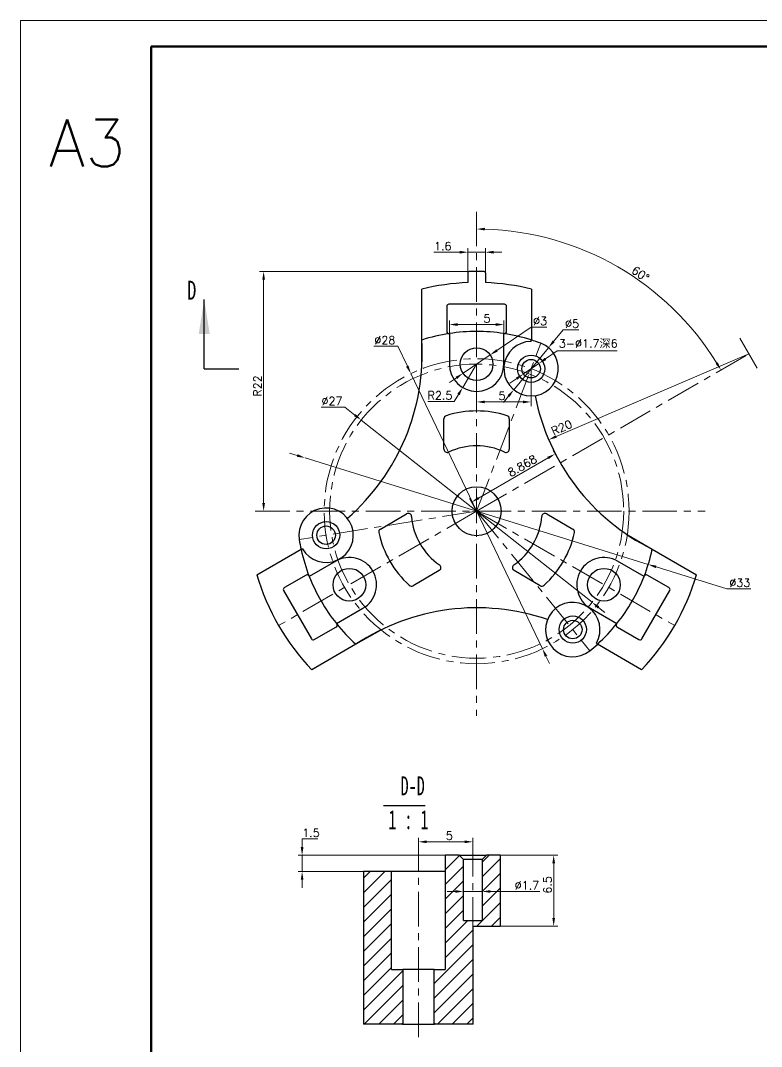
# Model space of a CAD drawing. Header units: millimetres. Extents: x 2517 to 77584, y 486 to 45347.
# Drawn here: x 4032.1 to 4100.2, y 620.4 to 714.6 of the extents above; entities that cross this region are included whole.
import ezdxf

# ---------------------------------------------------------------- set-up
doc = ezdxf.new("R2010")
doc.units = ezdxf.units.MM
doc.linetypes.add('CENTER', pattern=[50.8, 31.75, -6.35, 6.35, -6.35])
for name, color, linetype, lineweight in [('中心线', 1, 'CENTER', 9), ('填充', 3, 'Continuous', 9), ('实线', 7, 'Continuous', 25), ('尺寸标注', 2, 'Continuous', 9), ('引导线', 6, 'Continuous', 9), ('粗实线', 9, 'Continuous', 50)]:
    doc.layers.add(name, color=color, linetype=linetype, lineweight=lineweight)
doc.layers.add('图框', color=7, linetype='Continuous')
doc.styles.add('SLDTEXTSTYLE4', font='TXT', dxfattribs={"width": 0.7})
doc.styles.add('SLDTEXTSTYLE5', font='TXT', dxfattribs={"width": 0.62})
doc.styles.add('SLDTEXTSTYLE6', font='TXT', dxfattribs={"width": 0.62})
doc.styles.add('st', font='txt.shx')
doc.dimstyles.new('st0.3', dxfattribs={"dimscale": 0.3, "dimtxt": 2.5, "dimasz": 2.5, "dimexe": 1.25, "dimexo": 0, "dimtad": 1, "dimtoh": 1, "dimdec": 3, "dimdsep": 46, "dimtxsty": 'st', "dimcen": 0, "dimclrd": 256, "dimclre": 256, "dimclrt": 256, "dimadec": 4, "dimazin": 2, "dimtfac": 1, "dimtdec": 3, "dimtmove": 0, "dimatfit": 1, "dimfxl": 1, "dimlwd": -1, "dimlwe": -1, "dimarcsym": 0})
pattern_1 = [(45, (56.9117, -401.9205), (-0.6735192, 0.6735192), [])]

# ---------------------------------------------------------------- blocks, each defined once
blk = doc.blocks.new('*D236')
at = {"layer": 'Defpoints', "color": 0, "ltscale": 0.1, "transparency": 16777216}
for p in [(4098.998, 684.021), (4080.614, 676.145)]:
    blk.add_point(p, dxfattribs=at)
at = {"layer": '尺寸标注', "ltscale": 0.1, "transparency": 16777216}
blk.add_line((4098.998, 684.021), (4081.303, 676.441), dxfattribs=at)
blk.add_solid([(4081.254, 676.556), (4081.352, 676.326), (4080.614, 676.145)], dxfattribs=at)
at = {"layer": '尺寸标注', "ltscale": 0.1, "transparency": 16777216, "insert": (4081.807, 677.268), "char_height": 0.75, "attachment_point": 5, "rotation": 23.18998, "style": 'st'}
blk.add_mtext('R20', dxfattribs=at)
blk = doc.blocks.new('*D237')
at = {"layer": 'Defpoints', "color": 0, "ltscale": 0.1, "transparency": 16777216}
for p in [(4081.201, 674.846), (4081.677, 674.021), (4073.998, 669.587)]:
    blk.add_point(p, dxfattribs=at)
at = {"layer": '尺寸标注', "ltscale": 0.1, "transparency": 16777216}
for p, q in [((4074.171, 670.787), (4080.551, 674.471)), ((4081.677, 674.021), (4081.013, 675.171)), ((4073.998, 669.587), (4073.334, 670.737))]:
    blk.add_line(p, q, dxfattribs=at)
for points in [[(4080.489, 674.579), (4080.614, 674.363), (4081.201, 674.846)], [(4074.108, 670.896), (4074.233, 670.679), (4073.521, 670.412)]]:
    blk.add_solid(points, dxfattribs=at)
at = {"layer": '尺寸标注', "ltscale": 0.1, "transparency": 16777216, "insert": (4078.19, 673.758), "char_height": 0.75, "attachment_point": 5, "rotation": 30, "style": 'st'}
blk.add_mtext('8.868', dxfattribs=at)
blk = doc.blocks.new('*D238')
at = {"layer": 'Defpoints', "color": 0, "ltscale": 0.1, "transparency": 16777216}
for p in [(4073.998, 697.076), (4082.857, 693.927), (4098.998, 684.021), (4073.998, 669.587), (4073.998, 650.79)]:
    blk.add_point(p, dxfattribs=at)
at = {"layer": '尺寸标注', "ltscale": 0.1, "transparency": 16777216}
blk.add_arc((4073.998, 669.587), 25.901, 31.65912, 88.34088, dxfattribs=at)
for points in [[(4074.746, 695.353), (4074.75, 695.603), (4073.998, 695.489)], [(4096.152, 683.246), (4095.937, 683.118), (4096.429, 682.538)]]:
    blk.add_solid(points, dxfattribs=at)
at = {"layer": '尺寸标注', "ltscale": 0.1, "transparency": 16777216, "insert": (4089.038, 691.362), "char_height": 0.75, "attachment_point": 5, "rotation": 325.36587, "style": 'st'}
blk.add_mtext('60°', dxfattribs=at)
blk = doc.blocks.new('*D239')
at = {"layer": 'Defpoints', "color": 0, "ltscale": 0.1, "transparency": 16777216}
for p in [(4063.399, 677.949), (4084.596, 661.225)]:
    blk.add_point(p, dxfattribs=at)
at = {"layer": '尺寸标注', "ltscale": 0.1, "transparency": 16777216}
for p, q in [((4061.897, 679.134), (4059.71, 679.134)), ((4062.811, 678.414), (4061.897, 679.134)), ((4084.596, 661.225), (4063.399, 677.949)), ((4085.185, 660.761), (4085.774, 660.296))]:
    blk.add_line(p, q, dxfattribs=at)
for points in [[(4062.888, 678.512), (4062.733, 678.316), (4063.399, 677.949)], [(4085.262, 660.859), (4085.108, 660.662), (4084.596, 661.225)]]:
    blk.add_solid(points, dxfattribs=at)
at = {"layer": '尺寸标注', "ltscale": 0.1, "transparency": 16777216, "insert": (4060.71, 679.697), "char_height": 0.75, "attachment_point": 5, "style": 'st'}
blk.add_mtext('∅27', dxfattribs=at)
blk = doc.blocks.new('*D240')
at = {"layer": 'Defpoints', "color": 0, "ltscale": 0.1, "transparency": 16777216}
for p in [(4067.956, 682.216), (4080.04, 656.958)]:
    blk.add_point(p, dxfattribs=at)
at = {"layer": '尺寸标注', "ltscale": 0.1, "transparency": 16777216}
for p, q in [((4066.757, 684.723), (4064.57, 684.723)), ((4067.633, 682.893), (4066.757, 684.723)), ((4080.04, 656.958), (4067.956, 682.216)), ((4080.363, 656.281), (4080.687, 655.605))]:
    blk.add_line(p, q, dxfattribs=at)
for points in [[(4067.745, 682.947), (4067.52, 682.839), (4067.956, 682.216)], [(4080.476, 656.335), (4080.25, 656.227), (4080.04, 656.958)]]:
    blk.add_solid(points, dxfattribs=at)
at = {"layer": '尺寸标注', "ltscale": 0.1, "transparency": 16777216, "insert": (4065.57, 685.285), "char_height": 0.75, "attachment_point": 5, "style": 'st'}
blk.add_mtext('∅28', dxfattribs=at)
blk = doc.blocks.new('*D243')
at = {"layer": 'Defpoints', "color": 0, "ltscale": 0.1, "transparency": 16777216}
for p in [(4075.24, 683.928), (4072.756, 682.246)]:
    blk.add_point(p, dxfattribs=at)
at = {"layer": '尺寸标注', "ltscale": 0.1, "transparency": 16777216}
for p, q in [((4075.861, 684.349), (4079.01, 686.481)), ((4079.01, 686.481), (4080.447, 686.481)), ((4072.756, 682.246), (4075.24, 683.928)), ((4072.135, 681.826), (4071.514, 681.405))]:
    blk.add_line(p, q, dxfattribs=at)
for points in [[(4075.791, 684.452), (4075.931, 684.245), (4075.24, 683.928)], [(4072.065, 681.929), (4072.205, 681.722), (4072.756, 682.246)]]:
    blk.add_solid(points, dxfattribs=at)
at = {"layer": '尺寸标注', "ltscale": 0.1, "transparency": 16777216, "insert": (4079.822, 687.043), "char_height": 0.75, "attachment_point": 5, "style": 'st'}
blk.add_mtext('∅3', dxfattribs=at)
blk = doc.blocks.new('*D244')
at = {"layer": 'Defpoints', "color": 0, "ltscale": 0.1, "transparency": 16777216}
for p in [(4073.998, 683.087), (4072.713, 680.943)]:
    blk.add_point(p, dxfattribs=at)
at = {"layer": '尺寸标注', "ltscale": 0.1, "transparency": 16777216}
for p, q in [((4073.998, 683.087), (4072.713, 680.943)), ((4072.328, 680.299), (4071.942, 679.656)), ((4071.942, 679.656), (4069.505, 679.656))]:
    blk.add_line(p, q, dxfattribs=at)
blk.add_solid([(4072.22, 680.363), (4072.435, 680.235), (4072.713, 680.943)], dxfattribs=at)
at = {"layer": '尺寸标注', "ltscale": 0.1, "transparency": 16777216, "insert": (4070.63, 680.218), "char_height": 0.75, "attachment_point": 5, "style": 'st'}
blk.add_mtext('R2.5', dxfattribs=at)
blk = doc.blocks.new('*D245')
at = {"layer": 'Defpoints', "color": 0, "ltscale": 0.1, "transparency": 16777216}
for p in [(4076.498, 686.72), (4071.498, 685.897), (4076.498, 685.897)]:
    blk.add_point(p, dxfattribs=at)
at = {"layer": '尺寸标注', "ltscale": 0.1, "transparency": 16777216}
for p, q in [((4071.498, 685.897), (4071.498, 687.095)), ((4072.248, 686.72), (4075.748, 686.72)), ((4076.498, 685.897), (4076.498, 687.095))]:
    blk.add_line(p, q, dxfattribs=at)
for points in [[(4072.248, 686.845), (4072.248, 686.595), (4071.498, 686.72)], [(4075.748, 686.845), (4075.748, 686.595), (4076.498, 686.72)]]:
    blk.add_solid(points, dxfattribs=at)
at = {"layer": '尺寸标注', "ltscale": 0.1, "transparency": 16777216, "insert": (4074.943, 687.283), "char_height": 0.75, "attachment_point": 5, "style": 'st'}
blk.add_mtext('5', dxfattribs=at)
blk = doc.blocks.new('*D249')
at = {"layer": 'Defpoints', "color": 0, "ltscale": 0.1, "transparency": 16777216}
for p in [(4073.998, 683.087), (4078.998, 682.664), (4078.998, 679.616)]:
    blk.add_point(p, dxfattribs=at)
at = {"layer": '尺寸标注', "ltscale": 0.1, "transparency": 16777216}
for p, q in [((4073.998, 683.087), (4073.998, 679.241)), ((4078.998, 682.664), (4078.998, 679.241)), ((4074.748, 679.616), (4078.248, 679.616))]:
    blk.add_line(p, q, dxfattribs=at)
for points in [[(4074.748, 679.741), (4074.748, 679.491), (4073.998, 679.616)], [(4078.248, 679.741), (4078.248, 679.491), (4078.998, 679.616)]]:
    blk.add_solid(points, dxfattribs=at)
at = {"layer": '尺寸标注', "ltscale": 0.1, "transparency": 16777216, "insert": (4076.32, 680.178), "char_height": 0.75, "attachment_point": 5, "style": 'st'}
blk.add_mtext('5', dxfattribs=at)
blk = doc.blocks.new('*D255')
at = {"layer": 'Defpoints', "color": 0, "ltscale": 0.1, "transparency": 16777216}
for p in [(4058.24, 674.48), (4089.756, 664.695)]:
    blk.add_point(p, dxfattribs=at)
at = {"layer": '尺寸标注', "ltscale": 0.1, "transparency": 16777216}
for p, q in [((4057.524, 674.702), (4056.807, 674.924)), ((4058.24, 674.48), (4089.756, 664.695)), ((4090.472, 664.472), (4096.978, 662.453)), ((4096.978, 662.453), (4099.165, 662.453))]:
    blk.add_line(p, q, dxfattribs=at)
for points in [[(4057.561, 674.821), (4057.487, 674.583), (4058.24, 674.48)], [(4090.509, 664.592), (4090.435, 664.353), (4089.756, 664.695)]]:
    blk.add_solid(points, dxfattribs=at)
at = {"layer": '尺寸标注', "ltscale": 0.1, "transparency": 16777216, "insert": (4098.165, 663.015), "char_height": 0.75, "attachment_point": 5, "style": 'st'}
blk.add_mtext('∅33', dxfattribs=at)
blk = doc.blocks.new('*D256')
at = {"layer": 'Defpoints', "color": 0, "ltscale": 0.1, "transparency": 16777216}
for p in [(4074.798, 693.36), (4073.198, 691.476), (4074.798, 691.476)]:
    blk.add_point(p, dxfattribs=at)
at = {"layer": '尺寸标注', "ltscale": 0.1, "transparency": 16777216}
for p, q in [((4072.448, 693.36), (4070.073, 693.36)), ((4073.198, 691.476), (4073.198, 693.735)), ((4074.798, 693.36), (4073.198, 693.36)), ((4074.798, 691.476), (4074.798, 693.735)), ((4075.548, 693.36), (4076.298, 693.36))]:
    blk.add_line(p, q, dxfattribs=at)
for points in [[(4072.448, 693.485), (4072.448, 693.235), (4073.198, 693.36)], [(4075.548, 693.485), (4075.548, 693.235), (4074.798, 693.36)]]:
    blk.add_solid(points, dxfattribs=at)
at = {"layer": '尺寸标注', "ltscale": 0.1, "transparency": 16777216, "insert": (4070.885, 693.922), "char_height": 0.75, "attachment_point": 5, "style": 'st'}
blk.add_mtext('1.6', dxfattribs=at)
blk = doc.blocks.new('*D263')
at = {"layer": 'Defpoints', "color": 0, "ltscale": 0.1, "transparency": 16777216}
for p in [(4073.998, 691.587), (4053.656, 669.587), (4054.436, 669.587)]:
    blk.add_point(p, dxfattribs=at)
at = {"layer": '尺寸标注', "ltscale": 0.1, "transparency": 16777216}
for p, q in [((4073.998, 691.587), (4054.061, 691.587)), ((4054.436, 690.837), (4054.436, 670.337)), ((4053.656, 669.587), (4054.811, 669.587))]:
    blk.add_line(p, q, dxfattribs=at)
for points in [[(4054.311, 690.837), (4054.561, 690.837), (4054.436, 691.587)], [(4054.311, 670.337), (4054.561, 670.337), (4054.436, 669.587)]]:
    blk.add_solid(points, dxfattribs=at)
at = {"layer": '尺寸标注', "ltscale": 0.1, "transparency": 16777216, "insert": (4053.874, 681.079), "char_height": 0.75, "attachment_point": 5, "rotation": 90, "style": 'st'}
blk.add_mtext('R22', dxfattribs=at)
blk = doc.blocks.new('SW_NOTE_3')
at = {"layer": '图框', "color": 0}
blk.add_line((-1.23, -0.86), (6.45, -0.86), dxfattribs=at)
at = {"layer": '图框', "color": 0, "char_height": 3.5, "attachment_point": 2}
for s, insert, style in [('D-D', (4.16, 4.51), 'SLDTEXTSTYLE5'), ('1 : 1', (3.37, -1.7), 'SLDTEXTSTYLE6')]:
    blk.add_mtext(s, dxfattribs=dict(at, insert=insert, style=style))
blk = doc.blocks.new('*D264')
at = {"layer": 'Defpoints', "color": 0, "ltscale": 0.1, "transparency": 16777216}
for p in [(4079.7, 683.143), (4078.295, 682.185)]:
    blk.add_point(p, dxfattribs=at)
at = {"layer": '尺寸标注', "ltscale": 0.1, "transparency": 16777216}
for p, q in [((4080.32, 683.565), (4081.394, 684.297)), ((4081.394, 684.297), (4086.904, 684.297)), ((4078.295, 682.185), (4079.7, 683.143)), ((4077.676, 681.763), (4077.056, 681.341))]:
    blk.add_line(p, q, dxfattribs=at)
for points in [[(4080.25, 683.668), (4080.39, 683.462), (4079.7, 683.143)], [(4077.605, 681.866), (4077.746, 681.66), (4078.295, 682.185)]]:
    blk.add_solid(points, dxfattribs=at)
at = {"layer": '尺寸标注', "ltscale": 0.1, "transparency": 16777216, "insert": (4084.243, 684.947), "char_height": 0.75, "attachment_point": 5, "style": 'st'}
blk.add_mtext('3-∅1.7深6', dxfattribs=at)
blk = doc.blocks.new('*D265')
at = {"layer": 'Defpoints', "color": 0, "ltscale": 0.1, "transparency": 16777216}
for p in [(4080.588, 684.593), (4077.407, 680.735)]:
    blk.add_point(p, dxfattribs=at)
at = {"layer": '尺寸标注', "ltscale": 0.1, "transparency": 16777216}
for p, q in [((4081.066, 685.171), (4081.947, 686.24)), ((4081.947, 686.24), (4083.385, 686.24)), ((4077.407, 680.735), (4080.588, 684.593)), ((4076.93, 680.157), (4076.453, 679.578))]:
    blk.add_line(p, q, dxfattribs=at)
for points in [[(4080.969, 685.251), (4081.162, 685.092), (4080.588, 684.593)], [(4076.834, 680.236), (4077.027, 680.077), (4077.407, 680.735)]]:
    blk.add_solid(points, dxfattribs=at)
at = {"layer": '尺寸标注', "ltscale": 0.1, "transparency": 16777216, "insert": (4082.76, 686.803), "char_height": 0.75, "attachment_point": 5, "style": 'st'}
blk.add_mtext('∅5', dxfattribs=at)
blk = doc.blocks.new('*D266')
at = {"layer": 'Defpoints', "color": 0, "ltscale": 0.1, "transparency": 16777216}
for p in [(4076.149, 638), (4081.072, 638), (4076.149, 631.5)]:
    blk.add_point(p, dxfattribs=at)
at = {"layer": '尺寸标注', "ltscale": 0.1, "transparency": 16777216}
for p, q in [((4076.149, 638), (4081.447, 638)), ((4081.072, 632.25), (4081.072, 637.25)), ((4076.149, 631.5), (4081.447, 631.5))]:
    blk.add_line(p, q, dxfattribs=at)
for points in [[(4080.947, 637.25), (4081.197, 637.25), (4081.072, 638)], [(4080.947, 632.25), (4081.197, 632.25), (4081.072, 631.5)]]:
    blk.add_solid(points, dxfattribs=at)
at = {"layer": '尺寸标注', "ltscale": 0.1, "transparency": 16777216, "insert": (4080.509, 635.277), "char_height": 0.75, "attachment_point": 5, "rotation": 90, "style": 'st'}
blk.add_mtext('6.5', dxfattribs=at)
blk = doc.blocks.new('*D267')
at = {"layer": 'Defpoints', "color": 0, "ltscale": 0.1, "transparency": 16777216}
for p in [(4071.149, 638), (4057.971, 636.5), (4063.603, 636.5)]:
    blk.add_point(p, dxfattribs=at)
at = {"layer": '尺寸标注', "ltscale": 0.1, "transparency": 16777216}
for p, q in [((4057.971, 638.75), (4057.971, 639.5)), ((4057.971, 639.5), (4059.408, 639.5)), ((4071.149, 638), (4057.596, 638)), ((4057.971, 636.5), (4057.971, 638)), ((4063.603, 636.5), (4057.596, 636.5)), ((4057.971, 635.75), (4057.971, 635))]:
    blk.add_line(p, q, dxfattribs=at)
for points in [[(4057.846, 638.75), (4058.096, 638.75), (4057.971, 638)], [(4057.846, 635.75), (4058.096, 635.75), (4057.971, 636.5)]]:
    blk.add_solid(points, dxfattribs=at)
at = {"layer": '尺寸标注', "ltscale": 0.1, "transparency": 16777216, "insert": (4058.783, 640.062), "char_height": 0.75, "attachment_point": 5, "style": 'st'}
blk.add_mtext('1.5', dxfattribs=at)
blk = doc.blocks.new('*D268')
at = {"layer": 'Defpoints', "color": 0, "ltscale": 0.1, "transparency": 16777216}
for p in [(4072.799, 637.6), (4074.499, 637.6), (4074.499, 634.678)]:
    blk.add_point(p, dxfattribs=at)
at = {"layer": '尺寸标注', "ltscale": 0.1, "transparency": 16777216}
for p, q in [((4072.799, 637.6), (4072.799, 634.303)), ((4074.499, 637.6), (4074.499, 634.303)), ((4072.049, 634.678), (4071.299, 634.678)), ((4072.799, 634.678), (4074.499, 634.678)), ((4075.249, 634.678), (4079.8, 634.678))]:
    blk.add_line(p, q, dxfattribs=at)
for points in [[(4072.049, 634.803), (4072.049, 634.553), (4072.799, 634.678)], [(4075.249, 634.803), (4075.249, 634.553), (4074.499, 634.678)]]:
    blk.add_solid(points, dxfattribs=at)
at = {"layer": '尺寸标注', "ltscale": 0.1, "transparency": 16777216, "insert": (4078.612, 635.241), "char_height": 0.75, "attachment_point": 5, "style": 'st'}
blk.add_mtext('%%c1.7', dxfattribs=at)
blk = doc.blocks.new('*D269')
at = {"layer": 'Defpoints', "color": 0, "ltscale": 0.1, "transparency": 16777216}
for p in [(4073.649, 639.237), (4073.649, 639.237), (4068.649, 638.415)]:
    blk.add_point(p, dxfattribs=at)
at = {"layer": '尺寸标注', "ltscale": 0.1, "transparency": 16777216}
for p, q in [((4068.649, 638.415), (4068.649, 639.612)), ((4073.649, 639.237), (4073.649, 639.612)), ((4069.399, 639.237), (4072.899, 639.237))]:
    blk.add_line(p, q, dxfattribs=at)
for points in [[(4069.399, 639.362), (4069.399, 639.112), (4068.649, 639.237)], [(4072.899, 639.362), (4072.899, 639.112), (4073.649, 639.237)]]:
    blk.add_solid(points, dxfattribs=at)
at = {"layer": '尺寸标注', "ltscale": 0.1, "transparency": 16777216, "insert": (4071.492, 639.8), "char_height": 0.75, "attachment_point": 5, "style": 'st'}
blk.add_mtext('5', dxfattribs=at)

msp = doc.modelspace()

# ---------------------------------------------------------------- hatches: boundary and pattern name
at = {"layer": '填充'}
h = msp.add_hatch(dxfattribs=at)
h.set_pattern_fill('ANSI31', color=256, scale=0.3, style=0)
h.set_pattern_definition(pattern_1)
edge = h.paths.add_edge_path()
edge.add_spline(control_points=[(4070.0885, 622.515), (4070.3207, 622.5065), (4070.5531, 622.4997), (4070.7854, 622.4997)], knot_values=[0.0129263, 0.0129263, 0.0129263, 0.0129263, 0.0136312, 0.0136312, 0.0136312, 0.0136312], weights=[1, 1, 1, 1], degree=3, periodic=0)
edge.add_line((4070.7854, 622.4997), (4073.6903, 622.4997))
edge.add_line((4073.6903, 622.4997), (4073.6903, 631.4997))
edge.add_line((4073.6903, 631.4997), (4076.1494, 631.4997))
edge.add_line((4076.1494, 631.4997), (4076.1494, 637.9997))
edge.add_line((4076.1494, 637.9997), (4074.8994, 637.9997))
edge.add_line((4074.8994, 637.9997), (4074.4994, 637.5997))
edge.add_line((4074.4994, 637.5997), (4074.4994, 631.9997))
edge.add_line((4074.4994, 631.9997), (4072.7994, 631.9997))
edge.add_line((4072.7994, 631.9997), (4072.7994, 637.5997))
edge.add_line((4072.7994, 637.5997), (4072.3994, 637.9997))
edge.add_line((4072.3994, 637.9997), (4071.1494, 637.9997))
edge.add_line((4071.1494, 637.9997), (4071.1494, 636.4997))
edge.add_line((4071.1494, 636.4997), (4071.1133, 636.4997))
edge.add_line((4071.1133, 636.4997), (4071.1133, 627.4997))
edge.add_line((4071.1133, 627.4997), (4070.0885, 627.4997))
edge.add_line((4070.0885, 627.4997), (4070.0885, 622.515))
h = msp.add_hatch(dxfattribs=at)
h.set_pattern_fill('ANSI31', color=256, scale=0.3, style=0)
h.set_pattern_definition(pattern_1)
edge = h.paths.add_edge_path(flags=0)
edge.add_line((4066.1855, 636.4997), (4063.6033, 636.4997))
edge.add_line((4063.6033, 636.4997), (4063.6033, 631.4997))
edge.add_line((4063.6033, 631.4997), (4063.6086, 631.4997))
edge.add_line((4063.6086, 631.4997), (4063.6086, 622.4997))
edge.add_line((4063.6086, 622.4997), (4066.5134, 622.4997))
edge.add_spline(control_points=[(4066.5134, 622.4997), (4066.7458, 622.4997), (4066.9782, 622.5065), (4067.2104, 622.515)], knot_values=[0.0010786, 0.0010786, 0.0010786, 0.0010786, 0.0017754, 0.0017754, 0.0017754, 0.0017754], weights=[1, 1, 1, 1], degree=3, periodic=0)
edge.add_line((4067.2104, 622.515), (4067.2104, 627.4997))
edge.add_line((4067.2104, 627.4997), (4066.1855, 627.4997))
edge.add_line((4066.1855, 627.4997), (4066.1855, 636.4997))

# ---------------------------------------------------------------- linework, layer by layer
at = {"layer": '中心线', "ltscale": 0.1}
for p, q in [((4073.9979, 697.0756), (4073.9979, 650.79)), ((4073.9979, 669.5872), (4079.8907, 684.999)), ((4098.1639, 685.4655), (4099.9015, 682.4557)), ((4073.9979, 669.5872), (4098.9979, 684.021)), ((4053.6562, 669.5872), (4094.9914, 669.5872)), ((4073.9979, 669.5872), (4055.8113, 659.0872)), ((4073.9979, 669.5872), (4057.7044, 666.9847)), ((4073.9979, 669.5872), (4092.1844, 659.0872)), ((4073.9979, 669.5872), (4084.3985, 656.7779)), ((4073.6494, 639.2374), (4073.6494, 630.6144)), ((4068.6489, 621.3138), (4068.6489, 638.4152))]:
    msp.add_line(p, q, dxfattribs=at)
for radius in [14, 13.5]:
    msp.add_circle((4073.9979, 669.5872), radius, dxfattribs=at)
at = {"layer": '实线'}
for p, q in [((4073.1979, 691.476), (4073.1979, 690.572)), ((4074.7979, 691.476), (4074.7979, 690.572)), ((4068.957, 685.2984), (4068.957, 689.9732)), ((4079.0387, 689.9732), (4079.0387, 685.2984)), ((4048.9806, 682.6639), (4048.9806, 689.0139)), ((4076.5479, 688.5872), (4071.4479, 688.5872)), ((4071.2479, 688.3872), (4071.2479, 686.0914)), ((4076.7479, 686.0914), (4076.7479, 688.3872)), ((4071.4979, 685.8967), (4071.4979, 683.0872)), ((4076.4979, 683.0872), (4076.4979, 685.8967)), ((4068.957, 682.7436), (4068.957, 685.2984)), ((4078.9979, 685.1639), (4078.9979, 685.3114)), ((4048.9806, 682.6639), (4052.1556, 682.6639)), ((4070.9979, 675.2793), (4070.9979, 678.0678)), ((4076.9979, 678.0678), (4076.9979, 675.2793)), ((4065.1535, 667.945), (4067.5684, 669.3392)), ((4080.4274, 669.3392), (4082.8422, 667.945)), ((4087.912, 667.3745), (4090.1245, 666.0971)), ((4053.8226, 663.7597), (4057.8712, 666.0971)), ((4058.008, 666.129), (4057.8803, 666.0553)), ((4090.1245, 666.0971), (4094.1731, 663.7597)), ((4061.0565, 665.0023), (4058.6234, 663.5975)), ((4089.3723, 663.5975), (4086.9392, 665.0023)), ((4070.5684, 664.1431), (4068.1535, 662.7489)), ((4079.8422, 662.7489), (4077.4274, 664.1431)), ((4058.3298, 663.7167), (4056.3416, 662.5688)), ((4091.6541, 662.5688), (4089.6659, 663.7167)), ((4056.2684, 662.2956), (4058.8184, 657.8789)), ((4089.1773, 657.8789), (4091.7273, 662.2956)), ((4061.1234, 659.2674), (4063.5565, 660.6722)), ((4084.4392, 660.6722), (4086.8723, 659.2674)), ((4059.0916, 657.8057), (4061.0798, 658.9536)), ((4065.1245, 658.6435), (4062.912, 657.3662)), ((4086.9159, 658.9536), (4088.9041, 657.8057)), ((4084.9877, 657.4687), (4085.1154, 657.395)), ((4062.912, 657.3662), (4058.8635, 655.0287)), ((4089.1323, 655.0287), (4085.0837, 657.3662)), ((4071.1494, 636.4997), (4071.1494, 637.9997)), ((4072.3994, 637.9997), (4071.1494, 637.9997)), ((4072.3994, 637.9997), (4072.7994, 637.5997)), ((4072.3994, 637.9997), (4074.8994, 637.9997)), ((4074.4994, 637.5997), (4074.8994, 637.9997)), ((4076.1494, 637.9997), (4074.8994, 637.9997)), ((4076.1494, 637.9997), (4076.1494, 631.4997)), ((4072.7994, 631.9997), (4072.7994, 637.5997)), ((4074.4994, 637.5997), (4072.7994, 637.5997)), ((4074.4994, 637.5997), (4074.4994, 631.9997)), ((4063.6033, 636.4997), (4063.6033, 631.4997)), ((4071.1133, 636.4997), (4063.6033, 636.4997)), ((4066.1855, 627.4997), (4066.1855, 636.4997)), ((4071.1133, 636.4997), (4071.1133, 627.4997)), ((4071.1494, 636.4997), (4071.1133, 636.4997)), ((4072.7994, 631.9997), (4074.4994, 631.9997)), ((4063.6033, 631.4997), (4063.6086, 631.4997)), ((4063.6086, 631.4997), (4063.6086, 622.4997)), ((4073.6903, 631.4997), (4076.1494, 631.4997)), ((4073.6903, 622.4997), (4073.6903, 631.4997)), ((4066.1855, 627.4997), (4067.2104, 627.4997)), ((4067.2104, 627.4997), (4067.2104, 622.515)), ((4070.0885, 627.4997), (4067.2104, 627.4997)), ((4070.0885, 622.515), (4070.0885, 627.4997)), ((4070.0885, 627.4997), (4071.1133, 627.4997)), ((4066.5134, 622.4997), (4063.6086, 622.4997)), ((4067.1864, 622.4997), (4066.5134, 622.4997)), ((4067.1853, 622.4997), (4070.1125, 622.4997)), ((4070.7854, 622.4997), (4070.1125, 622.4997)), ((4073.6903, 622.4997), (4070.7854, 622.4997))]:
    msp.add_line(p, q, dxfattribs=at)
for centre, radius in [((4073.9979, 683.0872), 1.5), ((4078.9979, 682.6639), 1.25), ((4078.9979, 682.6639), 0.85), ((4073.9979, 669.5872), 2.25), ((4060.1731, 667.379), 1.25), ((4060.1731, 667.379), 0.85), ((4062.3065, 662.8372), 1.5), ((4085.6892, 662.8372), 1.5), ((4082.8226, 658.7187), 1.25), ((4082.8226, 658.7187), 0.85)]:
    msp.add_circle(centre, radius, dxfattribs=at)
for centre, radius, start, end in [((4073.2979, 691.476), 0.1, 91.831684, 180), ((4073.9979, 669.5872), 22, 88.168316, 91.831684), ((4074.6979, 691.476), 0.1, 0, 88.168316), ((4073.9979, 669.5872), 21, 92.183225, 103.888886), ((4073.9979, 669.5872), 21, 76.111114, 87.816775), ((4071.4479, 688.3872), 0.2, 90, 180), ((4076.5479, 688.3872), 0.2, 0, 90), ((4073.9979, 669.5872), 16.5, 98.714742, 107.788556), ((4071.4479, 686.0914), 0.2, 180, 278.783116), ((4073.9979, 669.5872), 16.5, 81.285258, 98.714742), ((4073.9979, 669.5872), 16.5, 72.360299, 81.285258), ((4076.5479, 686.0914), 0.2, 261.216884, 0), ((4048.9979, 684.021), 20, 311.038935, 3.661932), ((4078.9979, 682.6639), 2.5, 90, 69.075168), ((4073.9979, 669.5872), 16.5, 69.075168, 72.360299), ((4073.9979, 683.0872), 2.5, 180, 0), ((4098.9979, 684.021), 20, 191.038935, 243.661932), ((4071.2979, 678.0678), 0.3, 107.660173, 180), ((4073.9979, 669.5872), 9.2, 72.339827, 107.660173), ((4076.6979, 678.0678), 0.3, 0, 72.339827), ((4073.9979, 669.5872), 6, 64.623066, 115.376934), ((4071.2979, 675.2793), 0.3, 180, 295.376934), ((4076.6979, 675.2793), 0.3, 244.623066, 0), ((4060.1731, 667.379), 2.5, 210, 189.075168), ((4067.7184, 669.0794), 0.3, 4.623066, 120), ((4073.9979, 669.5872), 6, 184.623066, 235.376934), ((4073.9979, 669.5872), 6, 304.623066, 355.376934), ((4080.2774, 669.0794), 0.3, 60, 175.376934), ((4065.3035, 667.6852), 0.3, 120, 192.339827), ((4082.6922, 667.6852), 0.3, 347.660173, 60), ((4073.9979, 669.5872), 16.5, 189.075168, 192.360299), ((4073.9979, 669.5872), 9.2, 192.339827, 227.660173), ((4073.9979, 669.5872), 9.2, 312.339827, 347.660173), ((4073.9979, 669.5872), 16.5, 192.360299, 201.285258), ((4073.9979, 669.5872), 16.5, 338.714742, 347.788556), ((4062.3065, 662.8372), 2.5, 300, 120), ((4085.6892, 662.8372), 2.5, 60, 240), ((4070.4184, 664.4029), 0.3, 300, 55.376934), ((4077.5774, 664.4029), 0.3, 124.623066, 240), ((4073.9979, 669.5872), 21, 196.111114, 223.888886), ((4058.4298, 663.5435), 0.2, 21.216884, 120), ((4073.9979, 669.5872), 16.5, 201.285258, 218.714742), ((4073.9979, 669.5872), 16.5, 321.285258, 338.714742), ((4073.9979, 669.5872), 21, 316.111114, 343.888886), ((4089.5659, 663.5435), 0.2, 60, 158.783116), ((4056.4416, 662.3956), 0.2, 120, 210), ((4068.0035, 663.0087), 0.3, 227.660173, 300), ((4079.9922, 663.0087), 0.3, 240, 312.339827), ((4091.5541, 662.3956), 0.2, 330, 60), ((4082.8226, 658.7187), 2.5, 330, 309.075168), ((4073.9979, 640.7197), 20, 71.038935, 123.661932), ((4060.9798, 659.1268), 0.2, 300, 38.783116), ((4073.9979, 669.5872), 16.5, 218.714742, 227.788556), ((4073.9979, 669.5872), 16.5, 312.360299, 321.285258), ((4087.0159, 659.1268), 0.2, 141.216884, 240), ((4058.9916, 657.9789), 0.2, 210, 300), ((4073.9979, 669.5872), 16.5, 309.075168, 312.360299), ((4089.0041, 657.9789), 0.2, 240, 330)]:
    msp.add_arc(centre, radius, start, end, dxfattribs=at)
for points in [[(4067.2104, 622.515), (4067.0942, 622.5107), (4066.978, 622.507), (4066.7457, 622.5015), (4066.6296, 622.4997), (4066.5134, 622.4997)], [(4070.7854, 622.4997), (4070.6692, 622.4997), (4070.5531, 622.5015), (4070.3207, 622.507), (4070.2046, 622.5107), (4070.0885, 622.515)]]:
    msp.add_open_spline(points, degree=3, knots=[0, 0, 0, 0, 0.5, 0.5, 1, 1, 1, 1], dxfattribs=at)
for points in [[(4067.2104, 622.515), (4067.2018, 622.505), (4067.1936, 622.4997), (4067.1864, 622.4997)], [(4070.1125, 622.4997), (4070.1052, 622.4997), (4070.0972, 622.5049), (4070.0885, 622.515)]]:
    msp.add_open_spline(points, degree=3, dxfattribs=at)
msp.add_solid([(4048.9806, 689.0139), (4048.4726, 685.8389), (4049.4886, 685.8389)], dxfattribs=at)
at = {"layer": '引导线'}
for p, q in [((4032.1107, 714.6299), (4233.7268, 714.6299)), ((4032.1107, 572.0585), (4032.1107, 714.6299))]:
    msp.add_line(p, q, dxfattribs=at)
at = {"layer": '粗实线'}
for p, q in [((4044.1116, 574.4586), (4044.1116, 712.2297)), ((4044.1116, 712.2297), (4231.3266, 712.2297))]:
    msp.add_line(p, q, dxfattribs=at)

# ---------------------------------------------------------------- block references
at = {"layer": '实线', "xscale": 0.5, "yscale": 0.5, "zscale": 0.5}
msp.add_blockref('SW_NOTE_3', (4066.0453, 642.996), dxfattribs=at)

# ---------------------------------------------------------------- texts
at = {"layer": '实线', "ltscale": 0.2, "insert": (4034.7229, 705.5359), "char_height": 4.32035, "width": 12.00096, "attachment_point": 1, "style": 'st'}
msp.add_mtext('A3', dxfattribs=at)
at = {"layer": '实线', "insert": (4047.4236, 690.7436), "char_height": 1.75, "attachment_point": 1, "style": 'SLDTEXTSTYLE4'}
msp.add_mtext('D', dxfattribs=at)

# ---------------------------------------------------------------- dimensions: what is measured, and where the dimension line sits
at = {"layer": '尺寸标注', "ltscale": 0.1}
dim = msp.add_angular_dim_2l(base=(4082.85663, 693.92652), line1=((4073.99786, 669.58722), (4098.99786, 684.02098)), line2=((4073.99786, 697.07556), (4073.99786, 650.79004)), dimstyle='st0.3', dxfattribs=at)
dim.commit()
dim.dimension.update_dxf_attribs({"geometry": '*D238', "text_midpoint": (4088.71846, 690.89879), "dimtype": 162})
for base, p1, p2, picture, middle in [((4074.7979, 693.3596), (4073.1979, 691.476), (4074.7979, 691.476), '*D256', (4070.8854, 693.3596)), ((4076.4979, 686.7203), (4071.4979, 685.8967), (4076.4979, 685.8967), '*D245', (4074.9429, 686.7203)), ((4078.9979, 679.6157), (4073.9979, 683.0872), (4078.9979, 682.6639), '*D249', (4076.32, 679.6157))]:
    dim = msp.add_linear_dim(base=base, p1=p1, p2=p2, dimstyle='st0.3', dxfattribs=at)
    dim.commit()
    dim.dimension.update_dxf_attribs({"geometry": picture, "text_midpoint": middle, "dimtype": 160})
dim = msp.add_linear_dim(base=(4054.4363, 669.5872), p1=(4073.9979, 691.5872), p2=(4053.6562, 669.5872), angle=90, text='R<>', dimstyle='st0.3', dxfattribs=at)
dim.commit()
dim.dimension.update_dxf_attribs({"geometry": '*D263', "text_midpoint": (4054.4363, 681.0787), "dimtype": 160})
for p1, p2, picture, middle in [((4072.7558, 682.2462), (4075.2399, 683.9282), '*D243', (4079.8223, 686.4809)), ((4077.4073, 680.7352), (4080.5885, 684.5926), '*D265', (4082.7597, 686.2403)), ((4080.0395, 656.958), (4067.9562, 682.2165), '*D240', (4065.5698, 684.7226)), ((4084.5962, 661.2252), (4063.3995, 677.9493), '*D239', (4060.71, 679.1344)), ((4058.2399, 674.4796), (4089.7558, 664.6948), '*D255', (4098.1651, 662.4526))]:
    dim = msp.add_diameter_dim_2p(p1=p1, p2=p2, dimstyle='st0.3', dxfattribs=at)
    dim.commit()
    dim.dimension.update_dxf_attribs({"geometry": picture, "text_midpoint": middle, "dimtype": 163})
dim = msp.add_diameter_dim_2p(p1=(4078.2954, 682.1853), p2=(4079.7003, 683.1425), text='3-<>深6', dimstyle='st0.3', dxfattribs=at)
dim.commit()
dim.dimension.update_dxf_attribs({"geometry": '*D264', "text_midpoint": (4084.2431, 684.2968), "dimtype": 163})
for center, mpoint, picture, middle in [((4098.9979, 684.021), (4080.6138, 676.1454), '*D236', (4082.0282, 676.7513)), ((4073.9979, 683.0872), (4072.7131, 680.9426), '*D244', (4070.6298, 679.6558))]:
    dim = msp.add_radius_dim(center=center, mpoint=mpoint, dimstyle='st0.3', dxfattribs=at)
    dim.commit()
    dim.dimension.update_dxf_attribs({"geometry": picture, "text_midpoint": middle, "dimtype": 164})
for base, p1, p2, angle, picture, middle, dimtype in [((4081.20089, 674.84623), (4073.99786, 669.58722), (4081.67735, 674.02098), 30, '*D237', (4078.47164, 673.2705), 161), ((4057.9709, 636.4997), (4071.1494, 637.9997), (4063.6033, 636.4997), 90, '*D267', (4058.7834, 639.4997), 160), ((4081.0717, 637.9997), (4076.1494, 631.4997), (4076.1494, 637.9997), 90, '*D266', (4081.0717, 635.2767), 160)]:
    dim = msp.add_linear_dim(base=base, p1=p1, p2=p2, angle=angle, dimstyle='st0.3', dxfattribs=at)
    dim.commit()
    dim.dimension.update_dxf_attribs({"geometry": picture, "text_midpoint": middle, "dimtype": dimtype})
for base, p1, p2, text, picture, middle in [((4073.6494, 639.2374), (4068.6489, 638.4152), (4073.6494, 639.2374), '5', '*D269', (4071.4921, 639.2374)), ((4074.4994, 634.6784), (4072.7994, 637.5997), (4074.4994, 637.5997), '%%c<>', '*D268', (4078.6122, 634.6784))]:
    dim = msp.add_linear_dim(base=base, p1=p1, p2=p2, text=text, dimstyle='st0.3', dxfattribs=at)
    dim.commit()
    dim.dimension.update_dxf_attribs({"geometry": picture, "text_midpoint": middle, "dimtype": 160})

doc.saveas('drawing.dxf')
